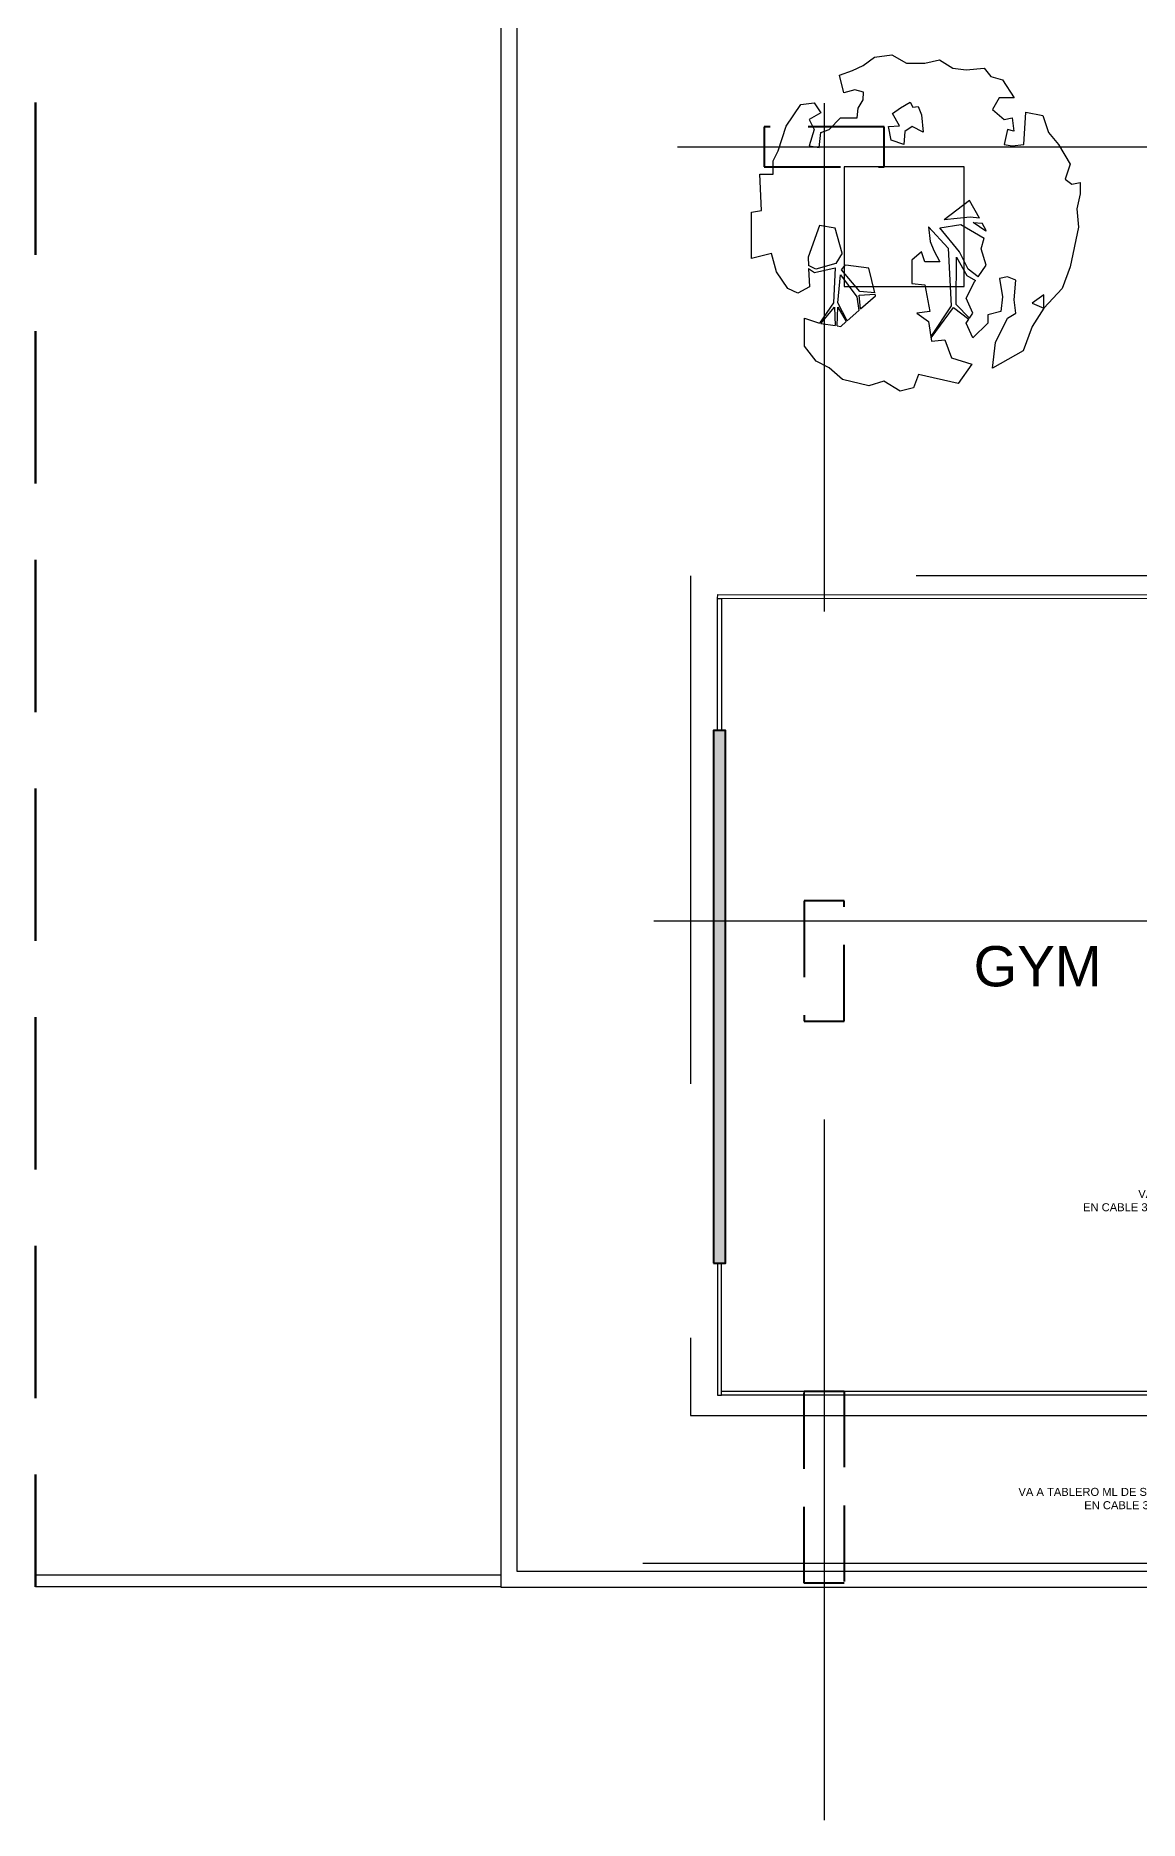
# Model space of a CAD drawing. Header units: millimetres. Extents: x -967 to 876, y -355 to 681.
# Drawn here: x 436.59 to 450.39, y -236.1 to -213.8 of the extents above; entities that cross this region are included whole.
import ezdxf
from ezdxf import colors
from ezdxf.entities.mleader import LeaderData, LeaderLine
from ezdxf.math import Vec2, Vec3

# ---------------------------------------------------------------- set-up
doc = ezdxf.new("R2010")
doc.units = ezdxf.units.MM
for name, pattern in [('Center', [50.8, 31.75, -6.35, 6.35, -6.35]), ('DASHED2', [9.525, 6.35, -3.175]), ('HIDDEN', [9.525, 6.35, -3.175]), ('HIDDEN2', [4.7625, 3.175, -1.5875])]:
    doc.linetypes.add(name, pattern=pattern)
for name, color, linetype in [('1amobla', 253, 'Continuous'), ('AREA PARQUEO', 8, 'Continuous'), ('EJE-ESTRUCTURA', 8, 'Center'), ('JCA_HATCH 254', 252, 'Continuous'), ('JCA_PLANO 2', 2, 'Continuous'), ('PROYECCION', 8, 'DASHED2')]:
    doc.layers.add(name, color=color, linetype=linetype)
for name, color, linetype, lineweight in [('Estructura', 8, 'Continuous', 40), ('Muro', 9, 'Continuous', 40), ('TEXTOS', 8, 'Continuous', 20), ('Vidrio', 8, 'Continuous', 30)]:
    doc.layers.add(name, color=color, linetype=linetype, lineweight=lineweight)
doc.layers.add('JCA_COTAS', color=8, linetype='Continuous', plot=False)
doc.styles.get("Standard").update_dxf_attribs({"font": 'arial.ttf'})

# ---------------------------------------------------------------- blocks, each defined once
blk = doc.blocks.new('Estructura cubierta')
at = {"layer": 'EJE-ESTRUCTURA'}
for p, q in [((1955, -5855.354), (1955, -5914.914)), ((1953.163, -5893.999), (1984.533, -5893.999)), ((1952.87, -5903.674), (1984.533, -5903.674)), ((1952.731, -5911.699), (1984.533, -5911.699))]:
    blk.add_line(p, q, dxfattribs=at)
at = {"layer": 'Estructura', "color": 1, "linetype": 'HIDDEN2', "ltscale": 0.3}
for points in [[(1954.25, -5893.749), (1954.25, -5894.249), (1955.75, -5894.249), (1955.75, -5893.749)], [(1955.25, -5904.924), (1955.25, -5903.424), (1954.75, -5903.424), (1954.75, -5904.924)], [(1955.25, -5909.549), (1955.25, -5911.949), (1954.75, -5911.949), (1954.75, -5909.549)]]:
    blk.add_lwpolyline(points, close=True, dxfattribs=at)
blk = doc.blocks.new('ap-2')
for points in [[(-184.365, -96.715), (-184.25, -96.709), (-184.209, -96.782), (-184.24, -96.844), (-184.343, -96.916), (-184.457, -96.947), (-184.426, -97.071), (-184.716, -97.071), (-184.726, -97.009), (-184.954, -97.019), (-184.954, -96.936), (-185.037, -96.936), (-185.099, -96.905), (-185.254, -96.855), (-185.389, -96.763), (-185.399, -96.68), (-185.337, -96.639), (-185.295, -96.711), (-185.233, -96.68), (-185.13, -96.711), (-185.12, -96.649), (-185.213, -96.639), (-185.233, -96.587), (-185.306, -96.515), (-185.306, -96.412), (-185.367, -96.404), (-185.418, -96.373), (-185.465, -96.372), (-185.48, -96.425), (-185.461, -96.494), (-185.572, -96.521), (-185.601, -96.441), (-185.632, -96.373), (-185.685, -96.303), (-185.699, -96.195), (-185.647, -96.102), (-185.647, -95.988), (-185.668, -95.896), (-185.616, -95.813), (-185.606, -95.73), (-185.616, -95.617), (-185.564, -95.576), (-185.544, -95.503), (-185.431, -95.43), (-185.43, -95.524), (-185.357, -95.565), (-185.295, -95.493), (-185.306, -95.441), (-185.223, -95.431), (-185.233, -95.472), (-185.14, -95.493), (-185.13, -95.441), (-185.14, -95.369), (-185.34, -95.356), (-185.32, -95.251), (-185.213, -95.214), (-185.14, -95.152), (-185.016, -95.079), (-184.923, -95.11), (-184.892, -95.068), (-184.902, -95.017), (-184.83, -95.017), (-184.737, -95.037), (-184.623, -95.027), (-184.374, -95.079), (-184.24, -95.13), (-184.116, -95.244), (-184.199, -95.244), (-184.147, -95.316), (-184.116, -95.244), (-184.002, -95.316), (-183.849, -95.373), (-183.741, -95.565), (-183.901, -95.547), (-184.054, -95.471), (-184.085, -95.419), (-184.168, -95.43), (-184.292, -95.419), (-184.312, -95.471), (-184.302, -95.522), (-184.188, -95.502), (-184.095, -95.512), (-184.074, -95.595), (-184.023, -95.595), (-183.93, -95.688), (-184.023, -95.729), (-184.047, -95.713)], [(-184.678, -95.647), (-184.788, -95.708), (-184.669, -95.868)], [(-184.678, -95.647), (-184.685, -95.704), (-184.669, -95.868)], [(-184.598, -95.606), (-184.652, -95.685), (-184.648, -95.63)], [(-184.598, -95.606), (-184.602, -95.605), (-184.648, -95.63)], [(-184.619, -95.895), (-184.639, -95.763), (-184.554, -95.618)], [(-184.313, -95.655), (-184.359, -95.717), (-184.469, -95.772), (-184.619, -95.895)], [(-184.313, -95.655), (-184.385, -95.605), (-184.488, -95.636), (-184.554, -95.618)], [(-184.053, -95.708), (-184.139, -95.793), (-184.435, -95.789), (-184.321, -95.726), (-184.29, -95.671)], [(-184.053, -95.708), (-184.085, -95.688), (-184.178, -95.729), (-184.281, -95.677), (-184.29, -95.671)], [(-184.625, -95.965), (-184.533, -95.955), (-184.476, -95.932), (-184.406, -95.894), (-184.406, -95.987), (-184.468, -96.008), (-184.416, -96.069), (-184.271, -96.069), (-184.261, -95.987), (-184.095, -95.956), (-184.085, -96.038), (-184.033, -95.966), (-183.909, -95.946), (-183.919, -95.863), (-183.805, -95.822), (-183.767, -95.695), (-183.645, -95.78), (-183.702, -96.028), (-183.702, -96.028), (-183.619, -96.059), (-183.598, -96.142), (-183.661, -96.245), (-183.63, -96.338), (-183.671, -96.503), (-183.743, -96.586), (-183.743, -96.586), (-183.785, -96.668), (-183.878, -96.74), (-184.054, -96.74), (-184.023, -96.647), (-184.023, -96.646)], [(-184.12, -95.809), (-184.047, -95.713)], [(-184.625, -95.965), (-184.492, -95.843), (-184.13, -95.823)], [(-184.13, -95.823), (-183.939, -95.951)], [(-183.93, -95.949), (-184.12, -95.809)], [(-185.333, -96.19), (-185.369, -96.14), (-185.403, -96.079), (-185.373, -96.064), (-185.377, -96.03), (-185.325, -96.009), (-185.216, -95.999), (-185.251, -96.068), (-185.22, -96.112), (-185.14, -96.119), (-185.166, -96.199), (-185.252, -96.215), (-185.256, -96.146), (-185.333, -96.19)], [(-184.212, -96.3), (-184.366, -96.338), (-184.385, -96.482), (-184.386, -96.483)], [(-184.212, -96.3), (-184.221, -96.394), (-184.356, -96.508), (-184.386, -96.483)], [(-184.111, -96.39), (-184.194, -96.296), (-184.203, -96.298)], [(-184.111, -96.39), (-184.198, -96.398), (-184.203, -96.298)], [(-184.037, -96.473), (-184.15, -96.532), (-184.324, -96.516), (-184.186, -96.414), (-184.102, -96.4)], [(-184.037, -96.473), (-184.102, -96.4)], [(-184.459, -96.504), (-184.617, -96.549), (-184.633, -96.647), (-184.435, -96.718), (-184.382, -96.716)], [(-184.459, -96.504), (-184.395, -96.544), (-184.36, -96.67), (-184.382, -96.716)], [(-184.365, -96.715), (-184.34, -96.678), (-184.368, -96.548), (-184.15, -96.56), (-184.023, -96.646)], [(-184.006, -96.537), (-184.123, -96.532), (-184.032, -96.479)], [(-184.021, -96.639), (-184.123, -96.552), (-184.007, -96.549)], [(-184.006, -96.537), (-184.002, -96.513), (-184.032, -96.479)], [(-184.021, -96.639), (-184.007, -96.549)]]:
    blk.add_lwpolyline(points)

msp = doc.modelspace()

# ---------------------------------------------------------------- hatches: boundary and pattern name
at = {"layer": 'JCA_HATCH 254', "linetype": 'Continuous', "ltscale": 0.3, "transparency": 33554687}
h = msp.add_hatch(color=256, dxfattribs=at)
h.dxf.hatch_style = 1
h.paths.add_polyline_path([(445.068, -229.139), (445.218, -229.139), (445.218, -222.48), (445.068, -222.48)])

# ---------------------------------------------------------------- linework, layer by layer
at = {"layer": '1amobla', "linetype": 'HIDDEN', "lineweight": 60, "ltscale": 0.3}
msp.add_line((436.592, -168.912), (436.592, -233.183), dxfattribs=at)
at = {"layer": 'AREA PARQUEO'}
msp.add_lwpolyline([(457.263, -178.73), (442.409, -178.73), (442.41, -233.186), (457.263, -233.186), (457.263, -230.826), (459.862, -230.826), (459.862, -233.186), (467.105, -233.186), (467.105, -230.826), (469.701, -230.826), (469.701, -233.186), (474.002, -233.186), (474.002, -232.425), (474.006, -232.425), (474.004, -178.736), (459.862, -178.736), (459.862, -180.407), (457.263, -180.407), (457.263, -178.73)], dxfattribs=at)
for points in [[(457.063, -178.93), (442.609, -178.93), (442.61, -232.986), (457.063, -232.986), (457.063, -230.626), (460.062, -230.626), (460.062, -232.986), (466.905, -232.986), (466.905, -230.626), (469.901, -230.626), (469.901, -232.986), (473.802, -232.986), (473.802, -232.225), (473.806, -232.225), (473.804, -178.886), (460.012, -178.886), (460.012, -180.606), (457.063, -180.607)], [(446.703, -215.436), (446.703, -216.931), (448.203, -216.931), (448.203, -215.436)]]:
    msp.add_lwpolyline(points, close=True, dxfattribs=at)
at = {"layer": 'JCA_PLANO 2'}
msp.add_lwpolyline([(436.592, -233.033), (442.41, -233.033), (442.41, -233.183), (436.592, -233.183)], close=True, dxfattribs=at)
at = {"layer": 'Muro'}
msp.add_lwpolyline([(445.068, -229.139), (445.218, -229.139), (445.218, -222.48), (445.068, -222.48)], close=True, dxfattribs=at)
at = {"layer": 'PROYECCION'}
msp.add_lwpolyline([(453.953, -220.546), (444.778, -220.546), (444.778, -231.043), (453.953, -231.043)], close=True, dxfattribs=at)
at = {"layer": 'Vidrio'}
for points in [[(445.119, -220.832), (445.12, -220.782), (453.827, -220.786), (453.827, -220.836)], [(445.119, -220.832), (445.169, -220.832), (445.168, -222.48), (445.118, -222.479)], [(445.119, -230.789), (445.168, -230.789), (445.168, -229.139), (445.118, -229.14)], [(451.903, -230.738), (451.903, -230.789), (445.168, -230.789), (445.168, -230.738)]]:
    msp.add_lwpolyline(points, close=True, dxfattribs=at)

# ---------------------------------------------------------------- block references
at = {"layer": 'JCA_COTAS', "xscale": 2, "yscale": 2, "zscale": 2, "rotation": 270.0000001197043}
msp.add_blockref('ap-2', (639.686, -585.434), dxfattribs=at)
at = {"layer": 'Muro'}
msp.add_blockref('Estructura cubierta', (-1508.547, 5678.813), dxfattribs=at)

# ---------------------------------------------------------------- texts
at = {"layer": 'TEXTOS'}
msp.add_text('GYM', height=0.5033, rotation=0.0114, dxfattribs=at).set_placement((448.32, -225.678))

# ---------------------------------------------------------------- next in the draw order: leaders
at = {"color": 7, "lineweight": 0}
ml = msp.add_multileader_mtext('Standard', dxfattribs=at)
ml.set_content('VA A {\\A1;\\C256;TABLERO T3 DE PISO 9} \\P EN CABLE 3No.6(F)+1NO.6(N)+1NO.6(T)  ', color=7)
ml.set_leader_properties()
ml.build(insert=Vec2(0, 0))
ml.multileader.update_dxf_attribs({"dogleg_length": 0.148, "arrow_head_size": 0.1})
ctx = ml.context
ctx.base_point, ctx.char_height, ctx.arrow_head_size, ctx.landing_gap_size, ctx.plane_origin = Vec3(449.555, -228.286, 0), 0.1, 0.1, 0.1, Vec3(459.181, -222.108, 0)
ctx.text_align_type = 2
notes = []
notes.append((ctx, [(1, (1, 1, 0), (452.56, -228.286, 0), (-1, 0), 0.148, [(0, [(453.183, -227.912, 0)], 0, [])])]))
ctx.mtext.insert, ctx.mtext.width, ctx.mtext.alignment, ctx.mtext.flow_direction = Vec3(452.312, -228.222, 0), 3.5859, 3, 5
ctx.mtext.has_bg_fill, ctx.mtext.bg_color, ctx.mtext.bg_scale_factor, ctx.mtext.bg_transparency, ctx.mtext.use_window_bg_color = 1, -1027028792, 1.5, 0, 1
ml = msp.add_multileader_mtext('Standard', dxfattribs=at)
ml.set_content('VA A {\\A1;\\C256;TABLERO ML DE SISTEMA DE AIRE DE PISO 9} \\P EN CABLE 3No.6(F)+1NO.6(N)+1NO.6(T)  ', color=7)
ml.set_leader_properties()
ml.build(insert=Vec2(0, 0))
ml.multileader.update_dxf_attribs({"dogleg_length": 0.148, "arrow_head_size": 0.1})
ctx = ml.context
ctx.base_point, ctx.char_height, ctx.arrow_head_size, ctx.landing_gap_size, ctx.plane_origin = Vec3(448.787, -232.01, 0), 0.1, 0.1, 0.1, Vec3(459.196, -225.832, 0)
ctx.text_align_type = 2
notes.append((ctx, [(1, (1, 1, 0), (452.575, -232.01, 0), (-1, 0), 0.148, [(0, [(453.198, -231.636, 0)], 0, [])])]))
ctx.mtext.insert, ctx.mtext.width, ctx.mtext.alignment, ctx.mtext.flow_direction = Vec3(452.327, -231.946, 0), 3.5859, 3, 5
ctx.mtext.has_bg_fill, ctx.mtext.bg_color, ctx.mtext.bg_scale_factor, ctx.mtext.bg_transparency, ctx.mtext.use_window_bg_color = 1, -1027028792, 1.5, 0, 1
for ctx, leaders in notes:
    for number, flags, end, landing, length, lines in leaders:
        leader = LeaderData()
        leader.index, (leader.has_last_leader_line, leader.has_dogleg_vector, leader.attachment_direction) = number, flags
        leader.last_leader_point, leader.dogleg_vector, leader.dogleg_length = Vec3(end), Vec3(landing), length
        for number, points, colour, breaks in lines:
            line = LeaderLine()
            line.index, line.vertices, line.color, line.breaks = number, Vec3.list(points), colors.encode_raw_color(colour), breaks
            leader.lines.append(line)
        ctx.leaders.append(leader)

doc.saveas('drawing.dxf')
